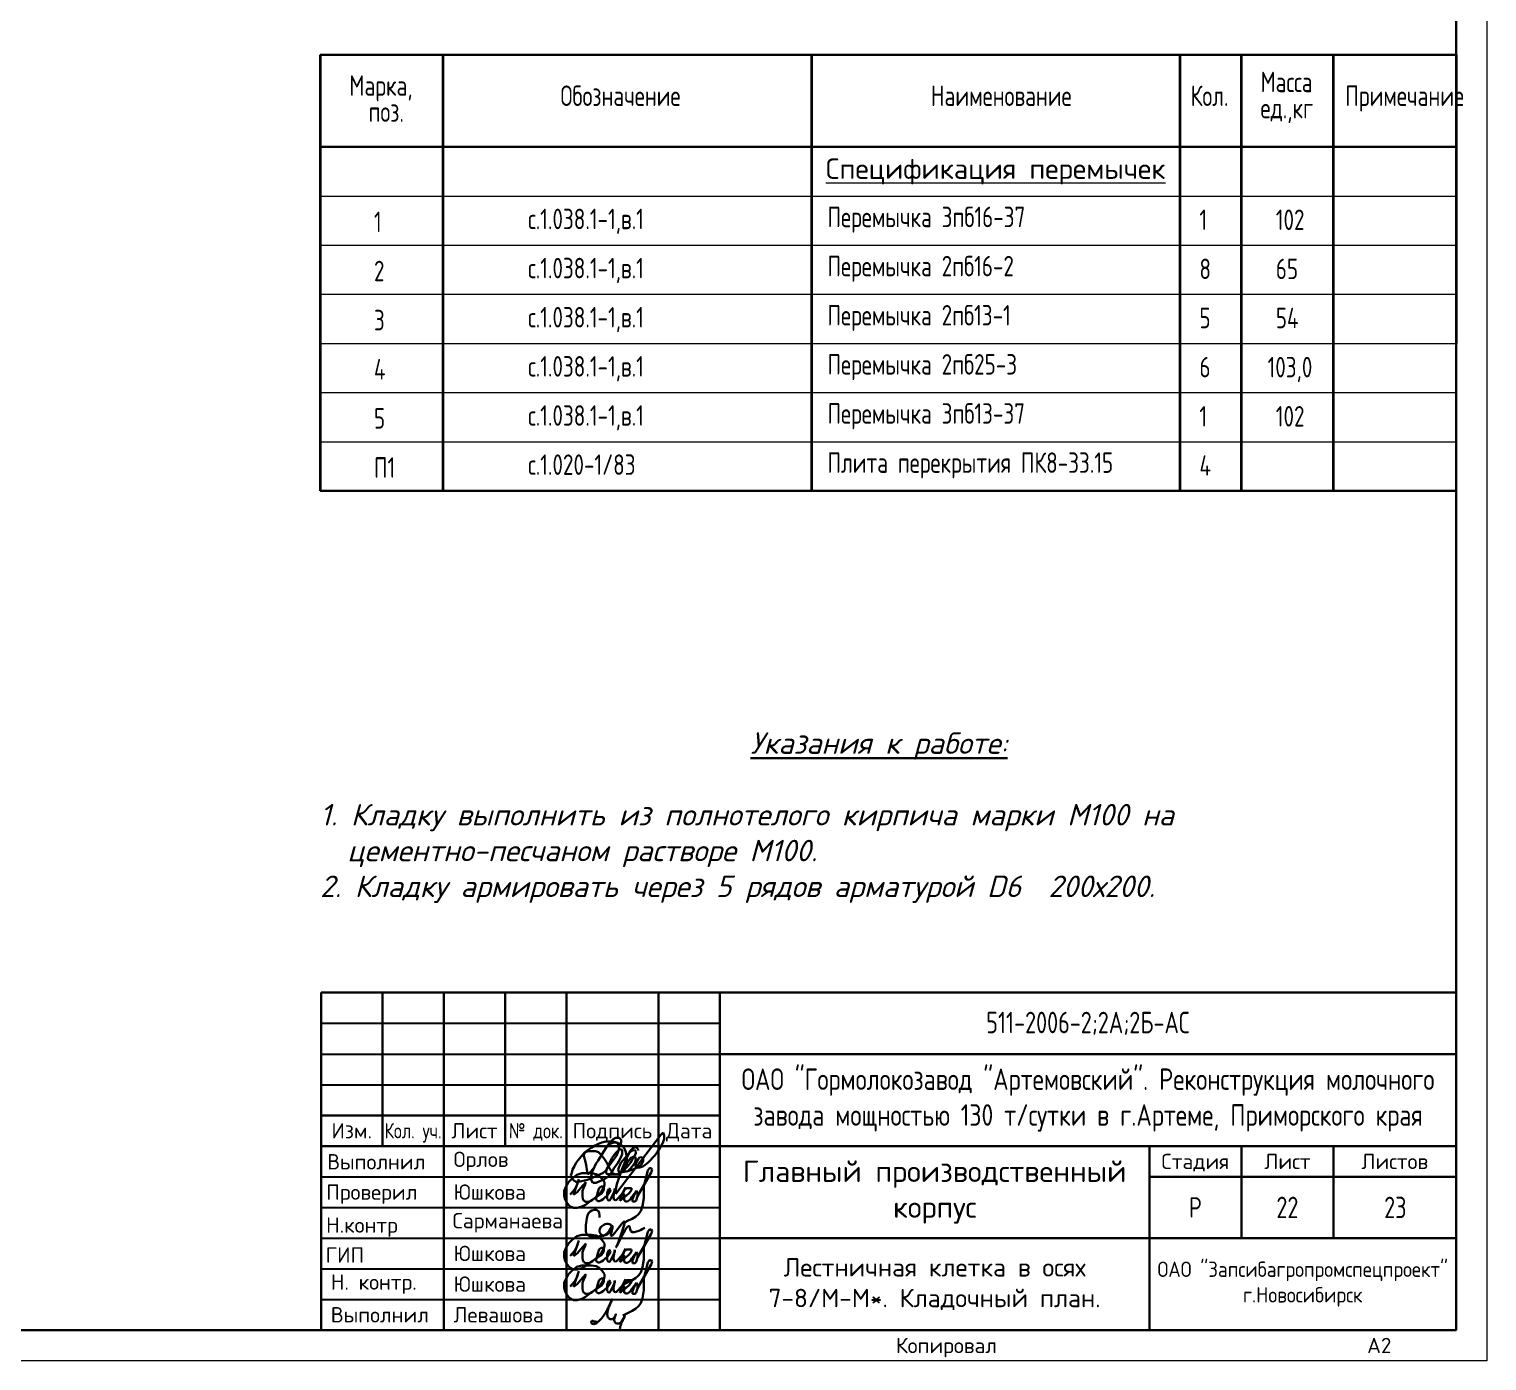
# Model space of a CAD drawing. Extents: x -965262 to 1142518, y -357520 to 71675.
# Drawn here: x 1023160 to 1046918, y -240088 to -218388 of the extents above; entities that cross this region are included whole.
import ezdxf
from ezdxf.enums import TextEntityAlignment as Align

# ---------------------------------------------------------------- set-up
doc = ezdxf.new("R2010")
doc.units = 0
doc.header["$LTSCALE"] = 10
doc.layers.get('0').update_dxf_attribs({"linetype": 'CONTINUOUS', "lineweight": 30})
doc.layers.add('Ростверк', color=155, linetype='CONTINUOUS', lineweight=40)
doc.layers.add('светиль', color=40, linetype='CONTINUOUS', lineweight=30)
doc.styles.add('GOST 2.304', font='isocpeur.ttf', dxfattribs={"width": 0.75, "height": 250})
doc.styles.get("Standard").update_dxf_attribs({"font": 'isocpeur.ttf', "height": 300})

# ---------------------------------------------------------------- blocks, each defined once
blk = doc.blocks.new('12314')
at = {"layer": 'светиль', "color": 7, "lineweight": 30}
for p, q in [((-140563.86, -9024.92), (-140564.33, -9025.41)), ((-140553.84, -9025.85), (-140553.48, -9024.93)), ((-140569.69, -9027.65), (-140570.3, -9028.39)), ((-140569.86, -9028.04), (-140569.59, -9027.58)), ((-140568.97, -9027.12), (-140569.69, -9027.65)), ((-140569.59, -9027.58), (-140568.96, -9027.35)), ((-140568.33, -9026.67), (-140568.97, -9027.12)), ((-140568.96, -9027.35), (-140568.18, -9027.35)), ((-140567.57, -9026.24), (-140568.33, -9026.67)), ((-140568.18, -9027.35), (-140567.49, -9027.35)), ((-140566.84, -9025.89), (-140567.57, -9026.24)), ((-140567.49, -9027.35), (-140566.88, -9027.58)), ((-140566.88, -9027.58), (-140566.44, -9027.96)), ((-140566.15, -9025.6), (-140566.84, -9025.89)), ((-140565.84, -9027.49), (-140566.24, -9028.17)), ((-140565.34, -9025.42), (-140566.15, -9025.6)), ((-140565.26, -9026.56), (-140565.84, -9027.49)), ((-140564.57, -9025.42), (-140565.34, -9025.42)), ((-140564.8, -9025.96), (-140565.26, -9026.56)), ((-140563.83, -9025.64), (-140564.97, -9026.08)), ((-140564.33, -9025.41), (-140564.8, -9025.96)), ((-140563.88, -9025.42), (-140564.57, -9025.42)), ((-140563.17, -9025.64), (-140563.88, -9025.42)), ((-140563.03, -9025.64), (-140563.83, -9025.64)), ((-140563.14, -9027.49), (-140563.64, -9028.1)), ((-140563.2, -9028.3), (-140562.73, -9027.06)), ((-140562.54, -9025.9), (-140563.17, -9025.64)), ((-140562.64, -9027.1), (-140563.14, -9027.49)), ((-140562.73, -9026.18), (-140563.03, -9025.64)), ((-140562.73, -9027.06), (-140562.73, -9026.18)), ((-140562.21, -9026.96), (-140562.64, -9027.1)), ((-140561.96, -9026.39), (-140562.54, -9025.9)), ((-140562.48, -9026.16), (-140562.25, -9025.58)), ((-140562.25, -9025.58), (-140562.25, -9025.09)), ((-140562.06, -9027.2), (-140562.21, -9026.96)), ((-140562.06, -9027.96), (-140562.06, -9027.2)), ((-140561.57, -9026.86), (-140561.96, -9026.39)), ((-140560.77, -9027.9), (-140561.87, -9029.18)), ((-140561.27, -9027.61), (-140561.57, -9026.86)), ((-140561.11, -9028.6), (-140561.27, -9027.61)), ((-140561.23, -9029), (-140560.44, -9027.33)), ((-140560.4, -9027.57), (-140560.77, -9027.9)), ((-140560.44, -9027.33), (-140559.85, -9026.75)), ((-140560.04, -9027.3), (-140560.4, -9027.57)), ((-140559.71, -9027.2), (-140560.04, -9027.3)), ((-140559.85, -9026.75), (-140559.52, -9026.57)), ((-140559.42, -9027.27), (-140559.71, -9027.2)), ((-140559.56, -9028.37), (-140559.27, -9027.77)), ((-140559.52, -9026.57), (-140559.22, -9026.57)), ((-140559.27, -9027.42), (-140559.42, -9027.27)), ((-140559.27, -9027.77), (-140559.27, -9027.42)), ((-140559.22, -9026.57), (-140558.92, -9026.81)), ((-140558.92, -9026.81), (-140558.69, -9027.25)), ((-140555.38, -9028.26), (-140554.82, -9027.5)), ((-140554.82, -9027.5), (-140554.34, -9026.8)), ((-140554.34, -9026.8), (-140553.84, -9025.85)), ((-140571.77, -9030.41), (-140572.17, -9031.14)), ((-140571.46, -9029.82), (-140571.77, -9030.41)), ((-140571.04, -9029.28), (-140571.46, -9029.82)), ((-140570.3, -9028.39), (-140571.04, -9029.28)), ((-140569.86, -9028.4), (-140569.86, -9028.04)), ((-140569.59, -9029.26), (-140569.86, -9028.4)), ((-140569.36, -9030.25), (-140569.59, -9029.26)), ((-140569.1, -9031.98), (-140569.36, -9030.25)), ((-140567.67, -9030.62), (-140568.83, -9031.98)), ((-140567.41, -9029.95), (-140567.85, -9031.02)), ((-140566.92, -9029.25), (-140567.41, -9029.95)), ((-140566.24, -9028.17), (-140566.92, -9029.25)), ((-140566.44, -9027.96), (-140566.02, -9028.46)), ((-140566.02, -9028.46), (-140565.66, -9029.03)), ((-140565.66, -9029.03), (-140565.26, -9029.64)), ((-140565.39, -9031.3), (-140564.18, -9029.72)), ((-140565.26, -9029.64), (-140564.95, -9030.14)), ((-140565.07, -9030.79), (-140565.22, -9031.17)), ((-140564.92, -9030.46), (-140565.1, -9030.81)), ((-140564.95, -9030.14), (-140564.67, -9030.77)), ((-140564.7, -9029.97), (-140564.92, -9030.46)), ((-140564.4, -9029.32), (-140564.7, -9029.97)), ((-140564.67, -9030.77), (-140564.3, -9031.38)), ((-140564.16, -9028.81), (-140564.4, -9029.32)), ((-140564.18, -9029.72), (-140563.2, -9028.3)), ((-140563.64, -9028.1), (-140564.16, -9028.81)), ((-140564.05, -9031.53), (-140563.69, -9030.8)), ((-140563.69, -9030.8), (-140562.97, -9029.89)), ((-140562.97, -9029.89), (-140562.35, -9028.81)), ((-140562.72, -9030.69), (-140562.83, -9031.1)), ((-140562.54, -9030.28), (-140562.72, -9030.69)), ((-140562.3, -9029.77), (-140562.54, -9030.28)), ((-140562.35, -9028.81), (-140562.06, -9027.96)), ((-140561.87, -9029.18), (-140562.3, -9029.77)), ((-140562.02, -9030.97), (-140561.23, -9029)), ((-140561.96, -9031.29), (-140561.61, -9030.7)), ((-140561.91, -9031.51), (-140560.99, -9030.54)), ((-140561.61, -9030.7), (-140561.33, -9030.12)), ((-140561.38, -9030.53), (-140561.5, -9030.94)), ((-140561.09, -9029.88), (-140561.38, -9030.53)), ((-140561.33, -9030.12), (-140561.11, -9029.29)), ((-140561.11, -9029.29), (-140561.11, -9028.6)), ((-140560.71, -9029.29), (-140561.09, -9029.88)), ((-140560.99, -9030.54), (-140560.36, -9029.73)), ((-140560.91, -9031.44), (-140560.36, -9030.89)), ((-140560.32, -9028.83), (-140560.71, -9029.29)), ((-140560.36, -9029.73), (-140559.94, -9029.04)), ((-140560.36, -9030.89), (-140559.8, -9030.21)), ((-140559.82, -9028.54), (-140560.32, -9028.83)), ((-140559.94, -9029.04), (-140559.56, -9028.37)), ((-140559.91, -9031.09), (-140558.85, -9030.69)), ((-140559.41, -9028.54), (-140559.82, -9028.54)), ((-140559.8, -9030.21), (-140559.41, -9029.59)), ((-140559.25, -9028.91), (-140559.41, -9028.54)), ((-140559.41, -9029.59), (-140559.25, -9028.91)), ((-140559.16, -9029.68), (-140559.34, -9030.17)), ((-140559.34, -9030.17), (-140559.34, -9030.53)), ((-140559.34, -9030.53), (-140559.22, -9030.72)), ((-140559.22, -9030.72), (-140558.47, -9030.72)), ((-140558.8, -9029.03), (-140559.16, -9029.68)), ((-140558.85, -9030.69), (-140558.16, -9030.16)), ((-140558.54, -9028.69), (-140558.8, -9029.03)), ((-140558.03, -9028.57), (-140558.54, -9028.69)), ((-140558.47, -9030.72), (-140557.84, -9030.53)), ((-140558.16, -9030.16), (-140557.76, -9029.45)), ((-140557.76, -9028.86), (-140558.03, -9028.57)), ((-140557.84, -9030.53), (-140557.36, -9030.17)), ((-140557.76, -9029.45), (-140557.76, -9028.86)), ((-140557.36, -9030.17), (-140556.76, -9029.71)), ((-140556.76, -9029.71), (-140555.38, -9028.26)), ((-140572.3, -9031.79), (-140572.49, -9032.37)), ((-140572.49, -9032.37), (-140572.25, -9032.93)), ((-140572.17, -9031.14), (-140572.3, -9031.79)), ((-140572.25, -9032.93), (-140571.86, -9033.33)), ((-140571.86, -9033.33), (-140571.43, -9033.6)), ((-140571.43, -9033.6), (-140570.92, -9033.6)), ((-140570.92, -9033.6), (-140569.07, -9033.19)), ((-140568.83, -9031.98), (-140569.1, -9031.98)), ((-140569.07, -9033.19), (-140567.78, -9032.69)), ((-140568.11, -9031.44), (-140568.36, -9032.46)), ((-140568.36, -9032.46), (-140568.36, -9033.22)), ((-140568.36, -9033.22), (-140568, -9033.8)), ((-140567.85, -9031.02), (-140568.11, -9031.44)), ((-140568, -9033.8), (-140567.37, -9033.8)), ((-140567.78, -9032.69), (-140566.97, -9032.3)), ((-140567.37, -9033.8), (-140566.58, -9033.5)), ((-140566.97, -9032.3), (-140566.01, -9031.84)), ((-140566.58, -9033.5), (-140565.62, -9033.07)), ((-140566.01, -9031.84), (-140565.39, -9031.3)), ((-140565.62, -9033.07), (-140564.69, -9032.4)), ((-140565.22, -9031.17), (-140565.31, -9031.55)), ((-140565.31, -9031.55), (-140565.31, -9031.83)), ((-140565.31, -9031.83), (-140565.15, -9032.01)), ((-140565.15, -9032.01), (-140564.95, -9032.09)), ((-140564.95, -9032.09), (-140564.71, -9032.09)), ((-140564.71, -9032.09), (-140564.33, -9032.09)), ((-140564.69, -9032.4), (-140564.05, -9031.53)), ((-140564.34, -9032.1), (-140563.17, -9032.1)), ((-140564.3, -9031.38), (-140563.85, -9031.91)), ((-140563.85, -9031.91), (-140563.29, -9032.14)), ((-140563.29, -9032.14), (-140562.79, -9032.14)), ((-140563.17, -9032.1), (-140562.57, -9031.83)), ((-140563.1, -9034.11), (-140562.85, -9033.28)), ((-140562.85, -9033.28), (-140562.02, -9030.97)), ((-140562.83, -9031.1), (-140562.75, -9031.5)), ((-140562.79, -9032.14), (-140562.24, -9031.69)), ((-140562.75, -9031.5), (-140562.62, -9031.65)), ((-140562.62, -9031.65), (-140562.35, -9031.73)), ((-140562.57, -9031.83), (-140561.91, -9031.51)), ((-140562.35, -9031.73), (-140560.91, -9031.44)), ((-140562.24, -9031.69), (-140561.96, -9031.29)), ((-140561.5, -9030.94), (-140561.5, -9031.27)), ((-140561.5, -9031.27), (-140561.38, -9031.45)), ((-140561.38, -9031.45), (-140561.1, -9031.55)), ((-140561.1, -9031.55), (-140559.91, -9031.09)), ((-140563.33, -9035.09), (-140563.1, -9034.11)), ((-140563.33, -9036.08), (-140563.33, -9035.09))]:
    blk.add_line(p, q, dxfattribs=at)
at = {"layer": 'светиль', "color": 7}
for p, q in [((-140563.31, -9024.63), (-140563.86, -9024.92)), ((-140554.16, -9024.02), (-140563.33, -9036.08)), ((-140562.63, -9024.63), (-140563.31, -9024.63)), ((-140562.25, -9025.09), (-140562.63, -9024.63)), ((-140553.68, -9023.57), (-140554.16, -9024.02)), ((-140553.48, -9024.17), (-140553.68, -9023.57)), ((-140553.48, -9024.93), (-140553.48, -9024.17))]:
    blk.add_line(p, q, dxfattribs=at)
blk = doc.blocks.new('12345')
at = {"layer": 'светиль', "color": 7, "lineweight": 30}
for p, q in [((-140571.46, -9039.22), (-140572.41, -9039.94)), ((-140570.49, -9038.9), (-140571.46, -9039.22)), ((-140569.42, -9038.9), (-140570.49, -9038.9)), ((-140568.52, -9038.9), (-140569.42, -9038.9)), ((-140567.56, -9039.05), (-140568.52, -9038.9)), ((-140566.95, -9039.39), (-140567.56, -9039.05)), ((-140566.31, -9039.99), (-140566.95, -9039.39)), ((-140559.1, -9043.56), (-140556.32, -9038.73)), ((-140557.25, -9039.09), (-140557.41, -9039.95)), ((-140557.05, -9038.33), (-140557.25, -9039.09)), ((-140556.66, -9037.86), (-140557.05, -9038.33)), ((-140556.33, -9037.86), (-140556.66, -9037.86)), ((-140556.11, -9038.15), (-140556.33, -9037.86)), ((-140556.32, -9038.73), (-140556.11, -9038.15)), ((-140573.7, -9041.68), (-140574.05, -9042.49)), ((-140574.05, -9042.49), (-140574.05, -9043.41)), ((-140573.2, -9040.71), (-140573.7, -9041.68)), ((-140572.41, -9039.94), (-140573.2, -9040.71)), ((-140572.84, -9043.22), (-140572.42, -9042.74)), ((-140572.42, -9042.74), (-140571.87, -9042.12)), ((-140571.06, -9040.06), (-140572.14, -9043.29)), ((-140572.14, -9043.29), (-140571.35, -9042.66)), ((-140571.87, -9042.12), (-140571.63, -9041.61)), ((-140571.63, -9041.61), (-140571.43, -9041.18)), ((-140571.43, -9041.18), (-140571.06, -9040.06)), ((-140571.35, -9042.66), (-140570.71, -9041.9)), ((-140570.71, -9041.9), (-140569.64, -9040.72)), ((-140570.11, -9041.93), (-140570.33, -9042.48)), ((-140570.33, -9042.48), (-140570.33, -9043.11)), ((-140569.89, -9041.38), (-140570.11, -9041.93)), ((-140569.64, -9040.72), (-140569.89, -9041.38)), ((-140567.17, -9042.51), (-140567.29, -9042.94)), ((-140567.05, -9042.26), (-140567.17, -9042.51)), ((-140566.92, -9041.93), (-140567.05, -9042.26)), ((-140566.72, -9041.73), (-140566.92, -9041.93)), ((-140566.86, -9043.05), (-140566.38, -9042.48)), ((-140566.51, -9041.6), (-140566.72, -9041.73)), ((-140566.18, -9041.6), (-140566.51, -9041.6)), ((-140566.41, -9042.91), (-140566.06, -9042.48)), ((-140566.38, -9042.48), (-140566.02, -9041.8)), ((-140565.87, -9040.67), (-140566.31, -9039.99)), ((-140566.02, -9041.8), (-140566.18, -9041.6)), ((-140566.06, -9042.48), (-140565.98, -9042.1)), ((-140566.02, -9041.8), (-140565.87, -9041.2)), ((-140565.98, -9042.1), (-140566.02, -9041.8)), ((-140565.87, -9041.2), (-140565.87, -9040.67)), ((-140565.22, -9042.67), (-140565.29, -9042.92)), ((-140565.1, -9042.35), (-140565.22, -9042.67)), ((-140565.21, -9043.37), (-140564.8, -9042.76)), ((-140564.94, -9042.08), (-140565.1, -9042.35)), ((-140564.75, -9042.08), (-140564.94, -9042.08)), ((-140564.8, -9042.76), (-140564.66, -9042.25)), ((-140564.66, -9042.25), (-140564.75, -9042.08)), ((-140564.05, -9042.98), (-140563.75, -9042.33)), ((-140563.75, -9042), (-140563.95, -9043.15)), ((-140563.75, -9042.33), (-140563.75, -9042)), ((-140561.55, -9041.69), (-140562.73, -9044.51)), ((-140562.21, -9042.97), (-140561.9, -9042.38)), ((-140561.9, -9042.38), (-140561.55, -9041.69)), ((-140561.37, -9041.9), (-140561.9, -9042.38)), ((-140560.81, -9041.9), (-140561.37, -9041.9)), ((-140560.38, -9041.9), (-140560.81, -9041.9)), ((-140560.81, -9042.92), (-140560.38, -9042.31)), ((-140560.38, -9042.31), (-140560.38, -9041.9)), ((-140559.54, -9042.71), (-140559.84, -9043.32)), ((-140559.75, -9042.98), (-140559.55, -9042.72)), ((-140559.3, -9042.49), (-140559.57, -9042.67)), ((-140559.1, -9042.75), (-140559.3, -9042.49)), ((-140559.1, -9043.58), (-140559.1, -9042.75)), ((-140557.41, -9039.95), (-140557.85, -9041.53)), ((-140557.85, -9041.53), (-140557.85, -9042.71)), ((-140557.85, -9042.71), (-140557.85, -9043.98)), ((-140574.05, -9043.41), (-140573.91, -9044.04)), ((-140573.91, -9044.04), (-140573.52, -9044.92)), ((-140573.52, -9044.92), (-140572.91, -9045.57)), ((-140572.91, -9045.57), (-140572.18, -9045.96)), ((-140571.44, -9045.96), (-140570.48, -9045.69)), ((-140570.48, -9045.69), (-140569.75, -9045.31)), ((-140570.33, -9043.11), (-140570.33, -9043.58)), ((-140570.33, -9043.58), (-140570.25, -9044.1)), ((-140570.25, -9044.1), (-140570.05, -9044.52)), ((-140570.05, -9044.52), (-140569.67, -9044.68)), ((-140569.75, -9045.31), (-140567.32, -9043.57)), ((-140569.67, -9044.68), (-140569.13, -9044.68)), ((-140569.13, -9044.68), (-140568.64, -9044.49)), ((-140568.64, -9044.49), (-140568.32, -9044.29)), ((-140568.32, -9044.29), (-140567.84, -9043.94)), ((-140567.84, -9043.94), (-140567.32, -9043.57)), ((-140567.38, -9043.27), (-140567.53, -9043.89)), ((-140567.53, -9043.89), (-140567.53, -9044.17)), ((-140567.53, -9044.17), (-140567.42, -9044.42)), ((-140567.42, -9044.42), (-140567.23, -9044.58)), ((-140567.29, -9042.94), (-140567.38, -9043.27)), ((-140567.32, -9043.57), (-140566.41, -9042.91)), ((-140567.32, -9043.57), (-140566.86, -9043.05)), ((-140567.23, -9044.58), (-140566.96, -9044.58)), ((-140566.96, -9044.58), (-140566.73, -9044.48)), ((-140566.73, -9044.48), (-140566.43, -9044.34)), ((-140566.43, -9044.34), (-140566.14, -9044.15)), ((-140566.14, -9044.15), (-140565.86, -9043.89)), ((-140565.86, -9043.89), (-140565.21, -9043.37)), ((-140565.29, -9042.92), (-140565.29, -9043.17)), ((-140565.29, -9043.17), (-140565.29, -9043.66)), ((-140565.29, -9043.66), (-140565.29, -9044.11)), ((-140565.29, -9044.11), (-140565.2, -9044.32)), ((-140565.2, -9044.32), (-140565.05, -9044.41)), ((-140565.05, -9044.41), (-140564.85, -9044.41)), ((-140564.85, -9044.41), (-140564.57, -9044.09)), ((-140564.57, -9044.09), (-140564.35, -9043.62)), ((-140564.35, -9043.62), (-140564.05, -9042.98)), ((-140563.95, -9043.15), (-140564.01, -9043.51)), ((-140564.01, -9043.51), (-140564.01, -9043.77)), ((-140564.01, -9043.77), (-140563.92, -9044.1)), ((-140563.92, -9044.1), (-140563.85, -9044.29)), ((-140563.85, -9044.29), (-140563.62, -9044.36)), ((-140563.62, -9044.36), (-140563.42, -9044.29)), ((-140563.42, -9044.29), (-140563.06, -9043.97)), ((-140563.06, -9043.97), (-140562.6, -9043.43)), ((-140562.73, -9044.51), (-140562.09, -9043)), ((-140562.73, -9044.51), (-140561.47, -9043.46)), ((-140562.6, -9043.43), (-140562.21, -9042.97)), ((-140562.09, -9043), (-140561.94, -9043.08)), ((-140561.94, -9043.08), (-140561.85, -9043.24)), ((-140561.85, -9043.24), (-140561.85, -9043.58)), ((-140561.85, -9043.58), (-140561.85, -9043.8)), ((-140561.85, -9043.8), (-140561.85, -9044.05)), ((-140561.85, -9044.05), (-140561.85, -9044.26)), ((-140561.85, -9044.26), (-140561.75, -9044.47)), ((-140561.75, -9044.47), (-140561.57, -9044.62)), ((-140561.57, -9044.62), (-140561.32, -9044.62)), ((-140561.47, -9043.46), (-140560.81, -9042.92)), ((-140561.32, -9044.62), (-140561.15, -9044.62)), ((-140561.15, -9044.62), (-140560.72, -9044.27)), ((-140560.72, -9044.27), (-140560.47, -9044.07)), ((-140560.47, -9044.07), (-140560.28, -9043.75)), ((-140560.28, -9043.75), (-140560.03, -9043.35)), ((-140559.84, -9043.32), (-140560.12, -9044.18)), ((-140560.12, -9044.18), (-140560.12, -9044.67)), ((-140560.12, -9044.67), (-140559.6, -9044.67)), ((-140560.03, -9043.35), (-140559.75, -9042.98)), ((-140559.6, -9044.67), (-140559.43, -9044.42)), ((-140559.43, -9044.42), (-140559.1, -9043.58)), ((-140558.12, -9045.55), (-140558.46, -9046.62)), ((-140557.85, -9043.98), (-140558.12, -9045.55)), ((-140572.18, -9045.96), (-140571.44, -9045.96)), ((-140561.01, -9048.54), (-140562.09, -9049.1)), ((-140560.24, -9048.16), (-140561.01, -9048.54)), ((-140559.54, -9047.77), (-140560.24, -9048.16)), ((-140558.91, -9047.24), (-140559.54, -9047.77)), ((-140558.46, -9046.62), (-140558.91, -9047.24))]:
    blk.add_line(p, q, dxfattribs=at)

msp = doc.modelspace()

# ---------------------------------------------------------------- linework, layer by layer
at = {"lineweight": 35}
for p, q in [((1027901.6, -218804.4, 9801.8), (1027901.6, -225910.4, 9801.8)), ((1029903.3, -218804.4, 9801.8), (1029903.3, -225910.4, 9801.8)), ((1035908.4, -218804.4, 9801.8), (1035908.4, -225910.4, 9801.8)), ((1041913.4, -218804.4, 9801.8), (1041913.4, -225910.4, 9801.8)), ((1042914.3, -218804.4, 9801.8), (1042914.3, -225910.4, 9801.8)), ((1044415.5, -218804.4, 9801.8), (1044415.5, -225910.4, 9801.8)), ((1046417.2, -218804.4, 9801.8), (1046417.2, -223508.3, 9801.8))]:
    msp.add_line(p, q, dxfattribs=at)
for p, q in [((1027901.6, -218804.4, 9801.8), (1046417.2, -218804.4, 9801.8)), ((1027901.6, -220305.6, 9801.8), (1046417.2, -220305.6, 9801.8)), ((1027901.6, -225910.4, 9801.8), (1046417.2, -225910.4, 9801.8)), ((1027917.2, -234087.8, 9801.8), (1046417.2, -234087.8, 9801.8)), ((1027917.2, -239587.8, 9801.8), (1027917.2, -234087.8, 9801.8)), ((1027917.2, -234087.8, 9801.8), (1046417.2, -234087.8, 9801.8)), ((1027917.2, -239587.8, 9801.8), (1027917.2, -234087.8, 9801.8)), ((1028917.2, -234087.8, 9801.8), (1028917.2, -236587.8, 9801.8)), ((1028917.2, -234087.8, 9801.8), (1028917.2, -236587.8, 9801.8)), ((1029917.2, -234087.8, 9801.8), (1029917.2, -239587.8, 9801.8)), ((1029917.2, -234087.8, 9801.8), (1029917.2, -239587.8, 9801.8)), ((1030917.2, -234087.8, 9801.8), (1030917.2, -236587.8, 9801.8)), ((1030917.2, -234087.8, 9801.8), (1030917.2, -236587.8, 9801.8)), ((1031917.2, -234087.8, 9801.8), (1031917.2, -239587.8, 9801.8)), ((1031917.2, -234087.8, 9801.8), (1031917.2, -239587.8, 9801.8)), ((1033417.2, -234087.8, 9801.8), (1033417.2, -239587.8, 9801.8)), ((1033417.2, -234087.8, 9801.8), (1033417.2, -239587.8, 9801.8)), ((1034417.2, -239587.8, 9801.8), (1034417.2, -234088.8, 9801.8)), ((1034417.2, -239587.8, 9801.8), (1034417.2, -234088.8, 9801.8)), ((1034417.2, -235087.8, 9801.8), (1046417.2, -235087.8, 9801.8)), ((1034417.2, -235087.8, 9801.8), (1046417.2, -235087.8, 9801.8)), ((1027917.2, -236087.8, 9801.8), (1034417.2, -236087.8, 9801.8)), ((1027917.2, -236087.8, 9801.8), (1034417.2, -236087.8, 9801.8)), ((1027917.2, -236587.8, 9801.8), (1046417.2, -236587.8, 9801.8)), ((1027917.2, -236587.8, 9801.8), (1046417.2, -236587.8, 9801.8)), ((1041417.2, -239587.8, 9801.8), (1041417.2, -236587.8, 9801.8)), ((1041417.2, -236587.8, 9801.8), (1041417.2, -239587.8, 9801.8)), ((1041417.2, -239587.8, 9801.8), (1041417.2, -236587.8, 9801.8)), ((1041417.2, -236587.8, 9801.8), (1041417.2, -239587.8, 9801.8)), ((1042917.2, -236587.8, 9801.8), (1042917.2, -238087.8, 9801.8)), ((1042917.2, -236587.8, 9801.8), (1042917.2, -238087.8, 9801.8)), ((1044417.2, -236587.8, 9801.8), (1044417.2, -238087.8, 9801.8)), ((1044417.2, -236587.8, 9801.8), (1044417.2, -238087.8, 9801.8)), ((1041417.2, -237087.8, 9801.8), (1046417.2, -237087.8, 9801.8)), ((1041417.2, -237087.8, 9801.8), (1046417.2, -237087.8, 9801.8)), ((1034417.2, -238087.8, 9801.8), (1046417.2, -238087.8, 9801.8)), ((1034417.2, -238087.8, 9801.8), (1046417.2, -238087.8, 9801.8))]:
    msp.add_line(p, q)
at = {"lineweight": 15}
for p, q in [((1027901.6, -221106.3, 9801.8), (1046417.2, -221106.3, 9801.8)), ((1027901.6, -221907, 9801.8), (1046417.2, -221907, 9801.8)), ((1027901.6, -222707.7, 9801.8), (1046417.2, -222707.7, 9801.8)), ((1027901.6, -223508.3, 9801.8), (1046417.2, -223508.3, 9801.8)), ((1027901.6, -224309, 9801.8), (1046417.2, -224309, 9801.8)), ((1027901.6, -225109.7, 9801.8), (1046417.2, -225109.7, 9801.8))]:
    msp.add_line(p, q, dxfattribs=at)
at = {"ltscale": 100}
for p, q in [((1046417.2, -239587.8, 9801.8), (1046417.2, -234087.8, 9801.8)), ((1046417.2, -239587.8, 9801.8), (1046417.2, -234087.8, 9801.8)), ((1027917.2, -239587.8, 9801.8), (1046417.2, -239587.8, 9801.8)), ((1027917.2, -239587.8, 9801.8), (1046417.2, -239587.8, 9801.8))]:
    msp.add_line(p, q, dxfattribs=at)
at = {"lineweight": 25}
for p, q in [((1027917.2, -234587.8, 9801.8), (1034417.2, -234587.8, 9801.8)), ((1027917.2, -234587.8, 9801.8), (1034417.2, -234587.8, 9801.8)), ((1027917.2, -235087.8, 9801.8), (1034417.2, -235087.8, 9801.8)), ((1027917.2, -235087.8, 9801.8), (1034417.2, -235087.8, 9801.8)), ((1027917.2, -235587.8, 9801.8), (1034417.2, -235587.8, 9801.8)), ((1027917.2, -235587.8, 9801.8), (1034417.2, -235587.8, 9801.8)), ((1027917.2, -237087.8, 9801.8), (1034417.2, -237087.8, 9801.8)), ((1027917.2, -237087.8, 9801.8), (1034417.2, -237087.8, 9801.8)), ((1027917.2, -237587.8, 9801.8), (1034417.2, -237587.8, 9801.8)), ((1027917.2, -237587.8, 9801.8), (1034417.2, -237587.8, 9801.8)), ((1027917.2, -238087.8, 9801.8), (1034417.2, -238087.8, 9801.8)), ((1027917.2, -238087.8, 9801.8), (1034417.2, -238087.8, 9801.8)), ((1027917.2, -238587.8, 9801.8), (1034417.2, -238587.8, 9801.8)), ((1027917.2, -238587.8, 9801.8), (1034417.2, -238587.8, 9801.8)), ((1027917.2, -239087.8, 9801.8), (1034417.2, -239087.8, 9801.8)), ((1027917.2, -239087.8, 9801.8), (1034417.2, -239087.8, 9801.8))]:
    msp.add_line(p, q, dxfattribs=at)
at = {"lineweight": 0, "ltscale": 10, "elevation": 9801.8}
msp.add_lwpolyline([(987467.6, -198052.5), (1046917.6, -198052.5), (1046917.6, -240087.8), (987467.6, -240087.8)], close=True, dxfattribs=at)
at = {"ltscale": 0.1, "elevation": 9801.8}
msp.add_lwpolyline([(989469.3, -239587.4), (1046417.2, -239587.4), (1046417.2, -198552.9), (989469.3, -198552.9), (989469.3, -239587.4)], close=True, dxfattribs=at)
at = {"layer": 'Ростверк', "color": 0, "linetype": 'ByBlock', "lineweight": 30}
msp.add_spline([(1032456.8, -237752.1, 9801.8), (1032425.3, -237635.3, 9801.8), (1032302.8, -237654.6, 9801.8), (1032244.3, -237806.9, 9801.8), (1032263.5, -238040.9, 9801.8), (1032425.8, -238060, 9801.8), (1032548.4, -238040.6, 9801.8), (1032651.7, -237952.9, 9801.8), (1032645.3, -237877.7, 9801.8), (1032488.8, -237896.7, 9801.8), (1032458.2, -237989.5, 9801.8), (1032515.8, -238045.7, 9801.8), (1032669.5, -237892.2, 9801.8), (1032642.2, -238045.1, 9801.8), (1032856.2, -237816.3, 9801.8), (1032729.1, -238238.1, 9801.8), (1032948.9, -237903.9, 9801.8), (1032968.5, -237977.3, 9801.8), (1033095, -237968.7, 9801.8), (1033196.6, -237919, 9801.8)], degree=3, dxfattribs=at)
msp.add_open_spline([(1032410.5, -239450.1, 9801.8), (1032374.2, -239452.6, 9801.8), (1032349.3, -239431, 9801.8), (1032338.3, -239433.9, 9801.8), (1032317.7, -239442.8, 9801.8), (1032321.6, -239475.5, 9801.8), (1032341.7, -239486.7, 9801.8), (1032360.7, -239488.7, 9801.8), (1032397.8, -239485.4, 9801.8), (1032457.8, -239430.4, 9801.8), (1032517.4, -239364.7, 9801.8), (1032561.7, -239292.1, 9801.8), (1032596.6, -239221.9, 9801.8), (1032621.8, -239165.8, 9801.8), (1032680.8, -239035.9, 9801.8), (1032616.9, -239191.3, 9801.8), (1032594, -239245.5, 9801.8), (1032582.6, -239311.3, 9801.8), (1032579, -239362.8, 9801.8), (1032616.1, -239407.1, 9801.8), (1032684, -239419.7, 9801.8), (1032746.6, -239278, 9801.8), (1032686.9, -239407.4, 9801.8), (1032702.6, -239462.1, 9801.8), (1032740.4, -239483.5, 9801.8), (1032802.8, -239477.4, 9801.8), (1032831.1, -239420.8, 9801.8), (1032893, -239301.7, 9801.8), (1032837.2, -239425.5, 9801.8), (1032809.9, -239474.9, 9801.8), (1032795.2, -239525.5, 9801.8), (1032790.1, -239554.6, 9801.8), (1032788.3, -239567.1, 9801.8)], degree=3, knots=[0, 0, 0, 0, 0.2975043, 0.4847258, 0.5987692, 0.7870476, 0.9695013, 1.2103337, 1.4671083, 1.8349259, 2.4022139, 2.7963302, 3.1188042, 3.534012, 3.9245364, 4.4236833, 4.9141554, 5.0766289, 5.4058204, 5.6497994, 5.873359, 6.3431706, 6.7835022, 7.020827, 7.2049808, 7.3798762, 7.8935679, 8.2160122, 8.6797881, 8.9661728, 9.2392427, 9.4249658, 9.4249658, 9.4249658, 9.4249658], dxfattribs=at)

# ---------------------------------------------------------------- block references
at = {"layer": 'светиль', "xscale": 80, "yscale": 80, "zscale": 80}
for name, p in [('12314', (12277788.1, 485519.3, 9801.8)), ('12345', (12277805.2, 486080, 9801.8)), ('12345', (12277805.2, 485080, 9801.8)), ('12345', (12277805.2, 484580, 9801.8))]:
    msp.add_blockref(name, p, dxfattribs=at)

# ---------------------------------------------------------------- texts
at = {"width": 0.75}
for s, height, p in [('Марка,', 333.61, (1028378.7, -219473, 9801.8)), ('Масса', 333.61, (1043228.6, -219414.7, 9801.8)), ('Обозначение', 333.614, (1031819.4, -219639.5, 9801.8)), ('Наименование', 333.614, (1037856.4, -219639.5, 9801.8)), ('Кол.', 333.61, (1042090.2, -219639.5, 9801.8)), ('Примечание', 333.61, (1044610, -219639.5, 9801.8)), (' поз.', 333.61, (1028532.6, -219897.8, 9801.8)), ('ед.,кг', 333.61, (1043228.6, -219839.5, 9801.8)), ('1', 333.6, (1028779.7, -221694.2, 9801.8)), ('с.1.038.1-1,в.1', 333.614, (1031291, -221647.1, 9801.8)), ('Перемычка 3пб16-37', 333.614, (1036169.7, -221614.3, 9801.8)), ('1', 333.6, (1042233, -221660, 9801.8)), ('102', 333.61, (1043478, -221660, 9801.8)), ('с.1.038.1-1,в.1', 333.614, (1031291, -222447.8, 9801.8)), ('Перемычка 2пб16-2', 333.614, (1036169.7, -222415, 9801.8)), ('8', 333.6, (1042233, -222460.7, 9801.8)), ('65', 333.61, (1043478, -222460.7, 9801.8)), ('2', 333.6, (1028779.7, -222494.9, 9801.8)), ('3', 333.6, (1028779.7, -223295.6, 9801.8)), ('с.1.038.1-1,в.1', 333.614, (1031291, -223248.5, 9801.8)), ('Перемычка 2пб13-1', 333.614, (1036169.7, -223215.7, 9801.8)), ('5', 333.6, (1042233, -223261.3, 9801.8)), ('54', 333.61, (1043478, -223261.3, 9801.8)), ('4', 333.6, (1028779.7, -224096.2, 9801.8)), ('с.1.038.1-1,в.1', 333.614, (1031291, -224049.1, 9801.8)), ('Перемычка 2пб25-3', 333.614, (1036169.7, -224016.3, 9801.8)), ('6', 333.6, (1042233, -224062, 9801.8)), ('103,0', 333.61, (1043343.9, -224062, 9801.8)), ('Перемычка 3пб13-37', 333.614, (1036169.7, -224817, 9801.8)), ('5', 333.6, (1028779.7, -224896.9, 9801.8)), ('с.1.038.1-1,в.1', 333.614, (1031291, -224849.8, 9801.8)), ('1', 333.6, (1042233, -224862.7, 9801.8)), ('102', 333.61, (1043478, -224862.7, 9801.8)), ('П1', 333.61, (1028779.7, -225697.6, 9801.8)), ('с.1.020-1/83', 333.614, (1031291, -225650.5, 9801.8)), ('Плита перекрытия ПК8-33.15', 333.614, (1036169.7, -225617.7, 9801.8)), ('4', 333.6, (1042233, -225663.4, 9801.8))]:
    msp.add_text(s, height=height, dxfattribs=at).set_placement(p)
at = {"lineweight": 25, "style": 'GOST 2.304'}
for s, p in [('Изм.', (1028417.2, -236337.8, 9801.8)), ('Изм.', (1028417.2, -236337.8, 9801.8)), ('Лист', (1030417.2, -236337.8, 9801.8)), ('Лист', (1030417.2, -236337.8, 9801.8)), ('Подпись', (1032667.2, -236337.8, 9801.8)), ('Подпись', (1032667.2, -236337.8, 9801.8)), ('Дата', (1033917.2, -236337.8, 9801.8)), ('Дата', (1033917.2, -236337.8, 9801.8)), ('Стадия', (1042167.2, -236837.8, 9801.8)), ('Стадия', (1042167.2, -236837.8, 9801.8)), ('Лист', (1043667.2, -236837.8, 9801.8)), ('Лист', (1043667.2, -236837.8, 9801.8)), ('Листов', (1045417.2, -236837.8, 9801.8)), ('Листов', (1045417.2, -236837.8, 9801.8))]:
    msp.add_text(s, height=250, dxfattribs=at).set_placement(p, align=Align.MIDDLE_CENTER)
at = {"lineweight": 25, "style": 'GOST 2.304', "width": 0.8}
msp.add_text('Кол. уч.', height=250, dxfattribs=at).set_placement((1029417.2, -236337.8, 9801.8), align=Align.MIDDLE_CENTER)
msp.add_text('Кол. уч.', height=250, dxfattribs=at).set_placement((1029417.2, -236337.8, 9801.8), align=Align.MIDDLE_CENTER)
at = {"lineweight": 25, "style": 'GOST 2.304', "oblique": 0.8, "width": 0.8}
msp.add_text('№ док.', height=250, dxfattribs=at).set_placement((1031417.2, -236337.8, 9801.8), align=Align.MIDDLE_CENTER)
msp.add_text('№ док.', height=250, dxfattribs=at).set_placement((1031417.2, -236337.8, 9801.8), align=Align.MIDDLE_CENTER)
at = {"lineweight": 25, "style": 'GOST 2.304'}
for s, p in [('Выполнил', (1028017.2, -236969.5, 9801.8)), ('Выполнил', (1028017.2, -236969.5, 9801.8)), ('Проверил', (1028002.6, -237463.1, 9801.8)), ('Проверил', (1028002.6, -237463.1, 9801.8)), ('Н.контр', (1027999.2, -238000.4, 9801.8)), ('Н.контр', (1027999.2, -238000.4, 9801.8)), ('ГИП', (1027992.7, -238487.8, 9801.8)), ('ГИП', (1027992.7, -238487.8, 9801.8))]:
    msp.add_text(s, height=250, dxfattribs=at).set_placement(p)
at = {"lineweight": 25, "ltscale": 0.1, "style": 'GOST 2.304'}
msp.add_text('Копировал', height=250.21, dxfattribs=at).set_placement((1038110.2, -239962.7, 9801.8), align=Align.CENTER)
msp.add_text('A2', height=250.21, dxfattribs=at).set_placement((1044966, -239962.7, 9801.8))
at = {"lineweight": 0, "ltscale": 10, "insert": (1038910.9, -220706, 9801.8), "char_height": 333.614, "width": 6005.051, "attachment_point": 5}
msp.add_mtext('{\\LСпецификация перемычек}', dxfattribs=at)
at = {"insert": (1027901.6, -231236.1, 9801.8), "char_height": 350, "width": 18515.572, "attachment_point": 4, "style": 'GOST 2.304'}
msp.add_mtext('\\pi7015.4;{\\fISOCPEUR|b0|i1|c204|p34;\\W1;\\LУказания к работе:\\P\\pi0;\\l\\P1. Кладку выполнить из полнотелого кирпича марки М100 на \\P  цементно-песчаном растворе М100.\\P2. Кладку армировать через 5 рядов арматурой D6  200х200.}', dxfattribs=at)
at = {"color": 0, "insert": (1040417.2, -234587.8, 9801.8), "char_height": 350, "attachment_point": 5, "style": 'GOST 2.304'}
msp.add_mtext_dynamic_manual_height_columns('511-2006-2;2А;2Б-АС', width=12000, gutter_width=1500, heights=[0], dxfattribs=at)
at = {"ltscale": 10, "attachment_point": 5, "style": 'GOST 2.304'}
for s, insert, char_height, width in [('{\\W0.8;ОАО "Гормолокозавод "Артемовский". Реконструкция молочного завода мощностью 130 т/сутки в г.Артеме, Приморского края\\W1; }', (1040417.2, -235837.8, 9801.8), 350, 12000), ('{\\W0.8;ОАО "Гормолокозавод "Артемовский". Реконструкция молочного завода мощностью 130 т/сутки в г.Артеме, Приморского края\\W1; }', (1040417.2, -235837.8, 9801.8), 350, 12000), ('{\\W1;Главный производственный корпус}', (1037917.2, -237337.8, 9801.8), 350, 7000), ('{\\W1;Главный производственный корпус}', (1037917.2, -237337.8, 9801.8), 350, 7000), ('Р', (1042167.2, -237587.8, 9801.8), 333.3, 1500), ('Р', (1042167.2, -237587.8, 9801.8), 333.3, 1500), ('{\\W1;Лестничная клетка в осях 7-8/М-М*. Кладочный план.}', (1037917.2, -238837.8, 9801.8), 300, 7000), ('{\\W0.9;ОАО "Запсибагропромспецпроект"\\Pг.Новосибирск}', (1043917.2, -238837.8, 9801.8), 250, 5000), ('{\\W0.9;ОАО "Запсибагропромспецпроект"\\Pг.Новосибирск}', (1043917.2, -238837.8, 9801.8), 250, 5000)]:
    msp.add_mtext(s, dxfattribs=dict(at, insert=insert, char_height=char_height, width=width))
at = {"char_height": 250, "attachment_point": 4, "style": 'GOST 2.304'}
for s, heights, insert in [('{\\W1; Орлов}', [0], (1029917.2, -236837.8, 9801.8)), ('{\\W1; Орлов}', [0], (1029917.2, -236837.8, 9801.8)), ('{\\W1; Юшкова}', [0], (1029917.2, -237337.8, 9801.8)), ('{\\W1; Юшкова}', [0], (1029917.2, -237337.8, 9801.8)), ('{\\W0.9; \\W1;Сарманаева}', [500], (1029917.2, -237837.8, 9801.8)), ('{\\W0.9; \\W1;Сарманаева}', [500], (1029917.2, -237837.8, 9801.8)), ('{\\W1; Юшкова}', [0], (1029917.2, -238337.8, 9801.8)), ('{\\W1; Юшкова}', [0], (1029917.2, -238337.8, 9801.8)), ('{\\W1; Н. контр.}', [0], (1027917.2, -238837.8, 9801.8)), ('{\\W1; Юшкова}', [0], (1029917.2, -238837.8, 9801.8)), ('{\\W1; Юшкова}', [0], (1029917.2, -238837.8, 9801.8)), ('{\\W1; Выполнил}', [0], (1027917.2, -239337.8, 9801.8)), ('{\\W1; Левашова}', [0], (1029917.2, -239337.8, 9801.8)), ('{\\W1; Левашова}', [0], (1029917.2, -239337.8, 9801.8))]:
    msp.add_mtext_dynamic_manual_height_columns(s, width=2000, gutter_width=1500, heights=heights, dxfattribs=dict(at, insert=insert))
at = {"color": 1, "char_height": 350, "attachment_point": 5, "style": 'GOST 2.304'}
for s, insert in [('{\\C256;22}', (1043667.2, -237587.8, 9801.8)), ('{\\C256;23}', (1045426.2, -237587.8, 9801.8))]:
    msp.add_mtext_dynamic_manual_height_columns(s, width=1500, gutter_width=1500, heights=[0], dxfattribs=dict(at, insert=insert))

doc.saveas('drawing.dxf')
